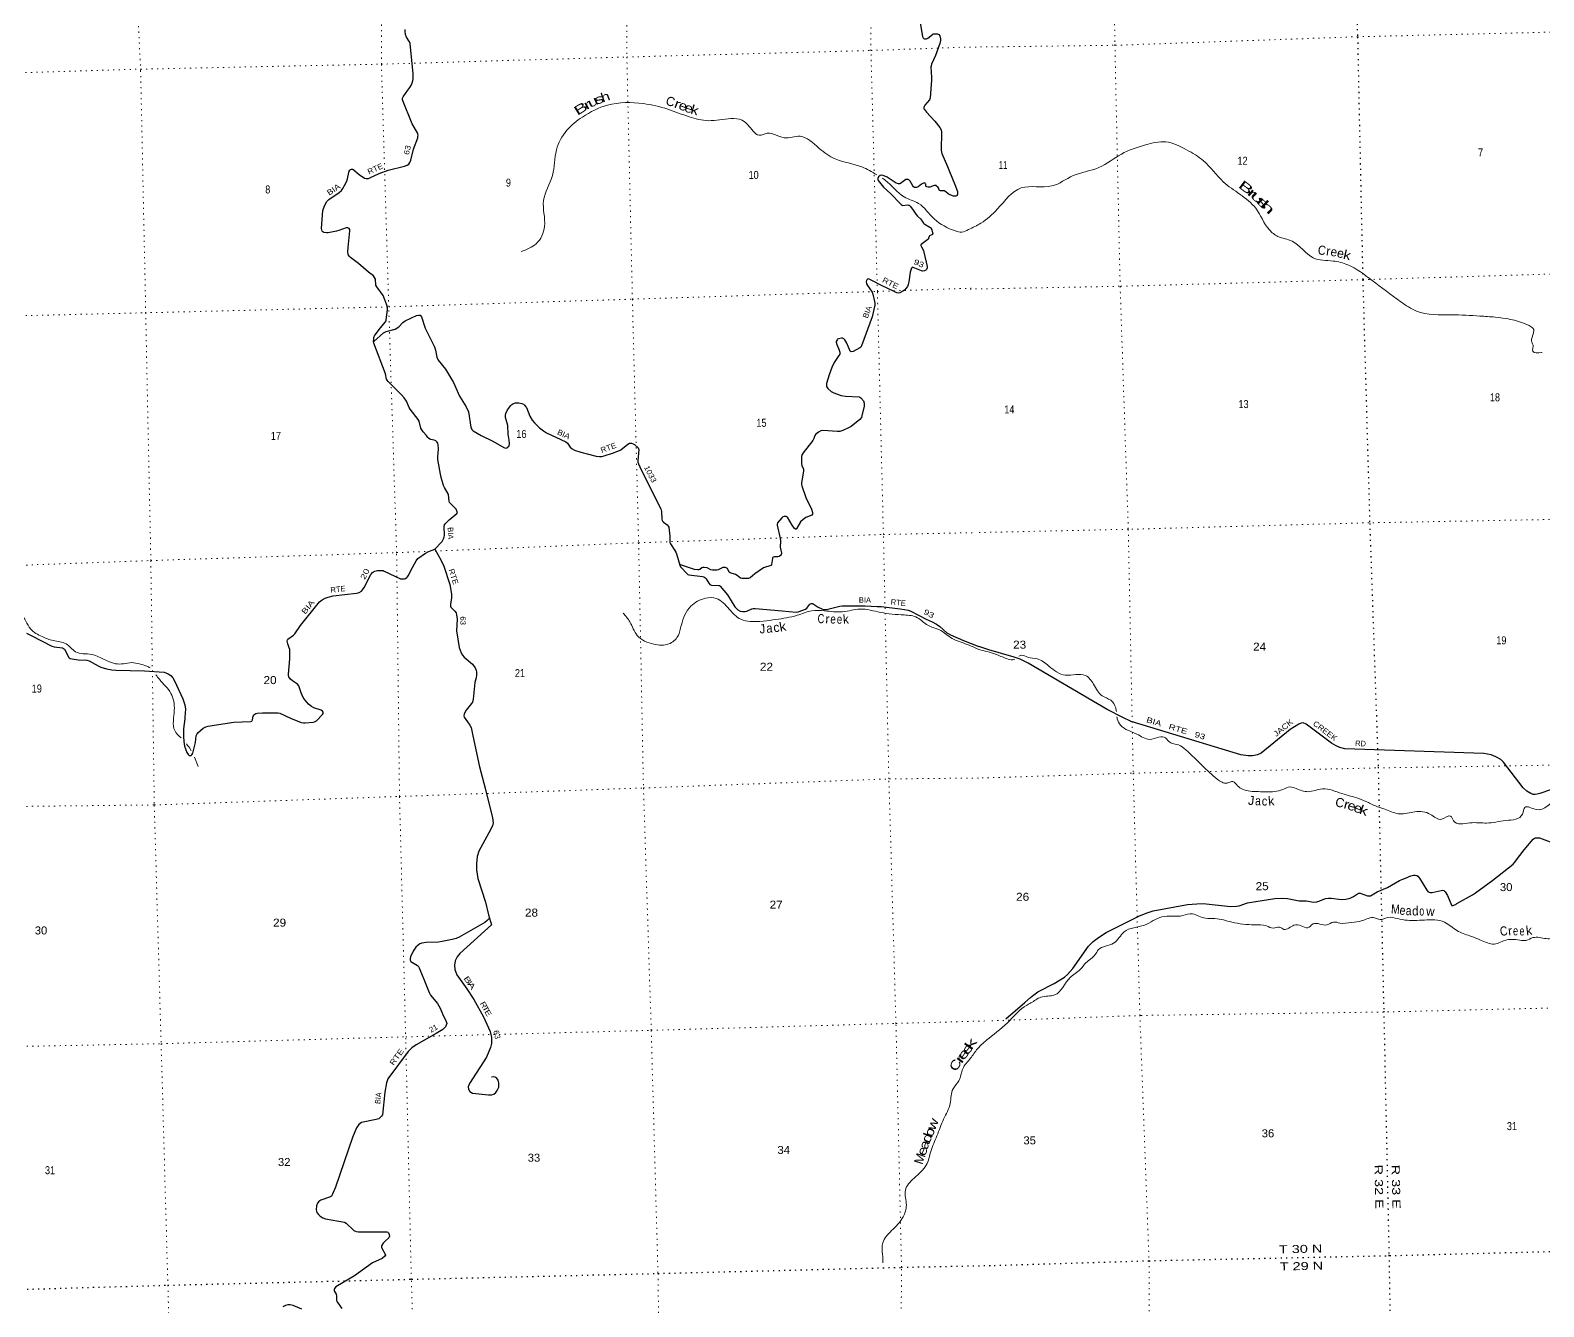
# Model space of a CAD drawing. Header units: feet. Extents: x 489137 to 739700, y 189004 to 379547.
# Drawn here: x 533287 to 566379, y 207930 to 235840 of the extents above; entities that cross this region are included whole.
import ezdxf
from ezdxf.enums import TextEntityAlignment as Align

# ---------------------------------------------------------------- set-up
doc = ezdxf.new("R2010")
doc.units = ezdxf.units.FT
doc.header["$LTSCALE"] = 80
doc.linetypes.add('DOTTED', pattern=[1.5, 0.3, -1.2])
for name, color, linetype, lineweight in [('29', 7, 'Continuous', 25), ('39', 7, 'Continuous', 13), ('6', 7, 'DOTTED', 25), ('7', 7, 'DOTTED', 13)]:
    doc.layers.add(name, color=color, linetype=linetype, lineweight=lineweight)
doc.layers.add('30', color=7, linetype='Continuous')
doc.layers.add('41', color=7, linetype='Continuous')

msp = doc.modelspace()

# ---------------------------------------------------------------- linework, layer by layer
at = {"layer": '29'}
for points in [[(552683.01, 236345.3), (552796.16, 235706.36), (552809.79, 235677.34), (552825.95, 235661.17), (552842.1, 235653.09), (552864.31, 235651.07), (552884.51, 235653.09), (552897.63, 235658.15), (552913.79, 235668.25), (553012.55, 235748.91), (553029.91, 235758.17), (553080.39, 235764.23), (553126.84, 235762.21), (553152.08, 235747.06), (553173.29, 235717.76), (553189.44, 235649.05), (553191.46, 235618.74), (553177.34, 235552.8), (553082.24, 235284.73), (552992.54, 235096.37), (552983.96, 235065.56), (552980.52, 235036.55), (552993.1, 234807.83), (552993.05, 234747.29), (552963.76, 234362.33), (552948.6, 234320.18), (552844.62, 234200.67), (552828.46, 234172.38), (552826.44, 234148.13), (552826.44, 234123.88), (552836.54, 234105.69), (552879.85, 234046.86), (553068.73, 233853.47), (553175.81, 233715.68), (553200.04, 233663.14), (553210.73, 233608.45), (553202.06, 233220.59), (553215.93, 233144.38), (553338.83, 232862.63), (553384.71, 232753.23)], [(540801.63, 228998.49), (540795.18, 229038.13), (540797.7, 229085.11), (540802.25, 229120.98), (540809.31, 229143.21), (540815.28, 229155.64), (540914.05, 229295.21), (541050.38, 229460), (541066.29, 229485.22), (541072.34, 229511.49), (541095.21, 229724.58), (541097.58, 229781.26), (541085.47, 229827.73), (541043.06, 229944.94), (540999.58, 230039.29), (540861.14, 230230.14), (540844.14, 230267.25), (540832.03, 230400.62), (540816.98, 230435.84), (540789.62, 230469.32), (540682.73, 230550.45), (540463.71, 230740.94), (540285.77, 230870.43), (540259.7, 230899.72), (540241.34, 230935.1), (540233.26, 230993.7), (540236.07, 231091.95), (540276.07, 231454.86), (540272.64, 231483.73), (540256.48, 231505.96), (540230.23, 231520.1), (540195.61, 231520.82), (540036.16, 231459.85), (539980.84, 231444.33), (539799.09, 231411.99), (539763.74, 231410.98), (539704.95, 231415.93), (539680.95, 231429.17), (539668.83, 231445.34), (539658.73, 231473.63), (539656.07, 231504.92), (539687.16, 231897.72), (539710.22, 231975.78), (539736.48, 232030.34), (539774.84, 232092.98), (539817.28, 232138.69), (540038.63, 232289.91), (540088.86, 232338.5), (540121.17, 232382.95), (540193.55, 232509.5), (540216.08, 232558.76), (540259.03, 232756.61), (540274.65, 232781.04), (540288.78, 232795.19), (540311, 232803.27), (540336.4, 232799.08), (540478.75, 232682.7), (540597.75, 232605.24), (540632.08, 232597.15), (540650.44, 232597.32), (540682.57, 232601.19), (540714.88, 232611.3), (540913.2, 232709.56), (541114.59, 232783.83), (541470.93, 232864.66), (541528.69, 232890.15), (541562.01, 232915.41), (541588.26, 232947.74), (541610.09, 233001.4), (541667.68, 233242.24), (541757.89, 233491.32), (541763.95, 233517.59), (541765.72, 233548.59), (541761.93, 233572.15), (541753.85, 233596.4), (541637.81, 233794.01), (541429.39, 234318.42), (541425.69, 234353.16), (541437.81, 234385.5), (541544.28, 234528.79), (541587.24, 234589.59), (541623.59, 234648.19), (541653.88, 234737.11), (541657.92, 234781.56), (541656.87, 234889.83), (541593.65, 235551.15), (541580.17, 235584.8), (541515.2, 235687.5), (541491.31, 235750.5), (541483.11, 235823.21), (541485.26, 235855.58)], [(553384.71, 232753.23), (553505.32, 232465.61), (553557.48, 232315.29), (553562.02, 232286.49), (553560.51, 232253.66), (553556.47, 232235.47), (553550.91, 232226.88), (553541.32, 232218.3), (553523.65, 232211.72), (553500.53, 232210.24), (553471.65, 232215.26), (553375.22, 232251.13), (553353.91, 232264.2), (553306.06, 232306.2), (553271.43, 232330.1), (553253.04, 232331.96), (553186.94, 232325.6), (553173.28, 232332.97), (553162.68, 232346.61), (553149.04, 232383.49), (553136.38, 232402.49), (553104.11, 232433.5), (553092.5, 232442.09), (553071.8, 232445.63), (553052.58, 232444.23), (552953.66, 232408.24), (552920.35, 232409.25), (552890.25, 232413.32), (552877.43, 232421.88), (552869.86, 232431.48), (552867.84, 232471.9), (552862.28, 232484.53), (552851.66, 232494.58), (552845.12, 232498.67), (552834.52, 232501.2), (552817.35, 232496.15), (552775.68, 232474.26), (552702.25, 232419.36), (552662.87, 232402.61), (552642.67, 232400.16), (552619.45, 232403.19), (552602.28, 232414.3), (552581.31, 232436.38), (552524.03, 232537.18), (552499.29, 232567.88), (552485.15, 232575.96), (552456.39, 232577.39), (552428.61, 232573.94), (552315.92, 232486.84), (552299.37, 232480.99), (552271.09, 232480.99), (552222.85, 232500.17), (552019.75, 232626.82), (551935.87, 232666.9), (551909.66, 232671.81), (551873.27, 232660.84), (551836.92, 232634.57), (551816.72, 232602.23), (551815.73, 232574.59), (551824.8, 232551.72), (551945.42, 232407.59), (552093.81, 232267.25)], [(552093.81, 232267.25), (552332.18, 232026.83), (552352.38, 232014.7), (552365.81, 232010.01), (552461.43, 232020.76), (552489.7, 232018.74), (552500.7, 232013.99), (552508.37, 232010.16), (552524.53, 231995.01), (552577.71, 231927.83), (552651.44, 231815.45), (552687.09, 231775.76), (552750.89, 231719.91), (552773.93, 231690.88), (552801.19, 231642.39), (552816.34, 231620.16), (552833.5, 231606.01), (552953.66, 231537.31), (552967.79, 231527.2), (552980.49, 231511.65), (552996.07, 231478.7), (553016.26, 231410), (553018.28, 231389.79), (553010.57, 231375.88), (552951.64, 231347.35), (552939.3, 231331.57), (552929.42, 231290.77), (552923.37, 231278.65), (552909.04, 231262.35), (552766.95, 231157.69), (552760.8, 231150.33), (552759.79, 231137.19), (552770.57, 231101.52), (552817.34, 231027.06), (552826.13, 230990.62), (552898.12, 230671.41), (552896.1, 230647.16), (552881.38, 230608.41), (552867.83, 230592.6), (552841.57, 230576.43), (552797.74, 230573.79), (552772.91, 230578.45), (552587.91, 230654.02), (552568.95, 230651.2), (552556.83, 230637.06), (552522.39, 230549.6), (552496.26, 230335.81), (552485.14, 230284.43), (552464.95, 230239.98), (552440.72, 230197.54), (552398.52, 230160.1), (552363.98, 230134.9), (552297.34, 230100.54), (552265.02, 230094.48), (552233.09, 230096.94), (551977.59, 230224.06), (551960.12, 230232.93)], [(551960.12, 230232.93), (551629.91, 230400.63), (551607.7, 230402.65), (551595.78, 230399.71), (551575.39, 230384.46), (551569.33, 230370.32), (551567.36, 230336.57), (551573.37, 230293.53), (551591.8, 230256.91), (551696.56, 230111.66), (551709.94, 230071.48), (551749.06, 229911.6), (551755.12, 229873.21), (551753.23, 229825.57), (551695.92, 229574.69), (551460.29, 228939.62), (551447.16, 228912.34), (551427.2, 228895.55), (551278.54, 228818.37), (551237.14, 228811.3), (551215.69, 228823), (551140.18, 228997.63), (551097.8, 229067.94), (551077.6, 229090.16), (551048.44, 229105.45), (551021.06, 229110.37), (550962.16, 229092.86), (550940.28, 229084.1), (550926.14, 229071.98), (550907.97, 229033.58), (550905.95, 229019.44), (550923.38, 228969.13), (550966.63, 228865.9), (550984.71, 228799.17), (550984.71, 228760.78), (550968.52, 228729.3), (550864.05, 228577.51), (550811.04, 228465.75), (550754.97, 228305.01), (550694.91, 228119.19), (550692.89, 228090.9), (550699.73, 228052.18), (550729.24, 228004.01), (550801.94, 227943.39), (550854.45, 227911.06), (550915.94, 227889.74), (551020.04, 227854.47), (551112.88, 227837.26), (551411.81, 227824.16), (551427.97, 227820.12), (551450.35, 227802.99), (551504.7, 227735.25), (551522.88, 227688.77), (551517.98, 227622.1), (551472.39, 227407.89), (551458.26, 227371.51), (551423.63, 227327.93), (551233.09, 227176.5), (551181.05, 227143.93), (551053.36, 227087.59), (550988.74, 227069.4), (550933.42, 227066.3), (550614.42, 227089.05), (550572.74, 227081.53), (550518.21, 227051.22), (550463.69, 227008.78), (550442.31, 226977.47), (550419.26, 226913.8), (550395.07, 226867.56), (550185.01, 226602.6), (550163.81, 226561.18), (550151.1, 226520.74), (550151.69, 226363.15), (550158.85, 226320.01), (550194.1, 226241.9), (550196.41, 226204.55), (550151.69, 225938.79), (550151.69, 225904.43), (550155.26, 225881.8), (550241.29, 225621.07), (550369.37, 225369.62), (550393.02, 225293.15), (550393.02, 225260.82), (550373.15, 225237.1), (550247.76, 225183.16), (550184.01, 225144.62), (550127.53, 225089.18), (550050.73, 224950.63), (550031.35, 224929.6), (550018.42, 224930.42), (549998.22, 224944.57), (549948.12, 225021.6), (549842.73, 225197.16), (549817.79, 225210.69), (549772.05, 225211.31), (549743.77, 225199.19), (549719.89, 225181.68), (549628.67, 225071.88), (549618.57, 225041.57), (549617.78, 225017.9), (549684.54, 224726.46)], [(540796.27, 229031.45), (541008.75, 229223.52), (541070.44, 229251.59), (541262.45, 229301.46), (541343.97, 229352.85), (541429.56, 229447.05), (541481.3, 229486.22), (541731.71, 229603.42), (541772.09, 229611.5), (541809.84, 229606.97), (541844.79, 229575.13), (541922.73, 229322.92), (542123.48, 228916.36), (542149.96, 228845.29), (542175.98, 228694.08), (542208.67, 228623.95), (542363.33, 228429.55), (542542.83, 228141.43), (542672.28, 227841.79), (542820.04, 227607), (542866.63, 227493.74), (542919.14, 227158.3), (542943.37, 227109.8), (542972.02, 227082.94), (543148.2, 226981.62), (543403.64, 226856.51), (543638.06, 226713.73), (543678.44, 226705.64), (543709.98, 226712.8), (543759.28, 226750.43), (543767.3, 226802.64), (543757.68, 226876.99), (543733.76, 227008.92), (543726.24, 227201.62), (543679.03, 227373.06), (543675.41, 227424.03), (543682.48, 227461.41), (543724.65, 227539.2), (543791.53, 227635.2), (543814.76, 227656.42), (543841.72, 227673.27), (543896.54, 227691.78), (543927.84, 227692.79), (543969.24, 227691.78), (544033.86, 227679.65), (544069.2, 227662.48), (544090.38, 227644.43), (544123.73, 227607.92), (544138.87, 227590.74), (544210.06, 227404.79), (544261.05, 227316.93), (544313.56, 227254.29), (544419.58, 227148.19), (544505.35, 227083.9), (544577.09, 227035.03), (544997.14, 226843.06), (545034.97, 226812.13), (545094.07, 226725.85), (545133.15, 226690.42), (545186.96, 226661.19), (545324.69, 226615.68), (545659.51, 226527.82), (545732.39, 226521.18), (545782.7, 226523.78), (545837.22, 226533.88), (546018.56, 226589.9), (546172.45, 226653.11), (546201.71, 226667.65), (546353.4, 226788.67), (546391.55, 226809.71), (546430.93, 226810.73), (546472.33, 226799.61), (546496.62, 226782.85), (546575.32, 226708.68), (546589.46, 226688.47), (546594.46, 226673.19), (546573.3, 226423.75), (546573.3, 226395.46), (546583.27, 226359.36), (546641.48, 226226.42), (547073.11, 225373.95), (547088.52, 225319.18), (547093.3, 225149.65), (547103.4, 225119.34), (547112.83, 225102.86), (547131.67, 225082.96), (547212.45, 225026.38), (547236.72, 224997.99), (547248.8, 224973.84), (547273.17, 224780.01), (547274.04, 224643.45), (547278.08, 224623.24), (547284.09, 224609.51), (547383.09, 224463.6), (547401.99, 224432.12), (547417.42, 224392.87), (547488.77, 224145.29)], [(542131.29, 224491.86), (542281.47, 224644.99), (542295.64, 224663.5), (542325.89, 224717.74), (542337.12, 224763.2), (542342.05, 224796.55), (542338.69, 224990.33), (542346.09, 225022.87), (542367.29, 225054.2), (542415.76, 225106.74), (542449.31, 225138.29), (542614.75, 225271.78), (542625.78, 225294.67), (542623.76, 225312.86), (542601.55, 225365.4), (542565.2, 225407.83), (542465.21, 225498.48), (542455.14, 225515.94), (542449.08, 225542.21), (542432.92, 225683.67), (542427.15, 225702.34), (542344.5, 225844.6), (542323.87, 225889.78), (542271.37, 226061.55), (542253.53, 226137.34), (542197.66, 226456.6), (542195.64, 226495), (542196.66, 226538.44), (542204.55, 226582.03), (542212.81, 226694.04), (542209.22, 226771.08), (542196.66, 226809.22), (542180.5, 226835.49), (542152.23, 226863.78), (542115.42, 226880.85), (542044.19, 226895.1), (542024, 226901.17), (541997.5, 226917.57), (541977.55, 226937.54), (541947.46, 226976.39), (541876.58, 227062.83), (541849.17, 227102.11), (541830.13, 227141.64), (541791.76, 227291.17), (541768.03, 227332.84), (541592.85, 227554.89), (541573.34, 227588.35), (541510.88, 227729.2), (541465.63, 227801.42), (541404.08, 227870.75), (541109.76, 228157.49), (541091.02, 228186.37), (541078.91, 228214.67), (541050.53, 228326.57), (540801.63, 228998.49)], [(549684.54, 224726.46), (549690.27, 224678.83), (549683.84, 224539.54), (549712.48, 224408.05), (549714.5, 224389.87), (549706.66, 224375.42), (549691.28, 224356.52), (549659.97, 224333.28), (549633.55, 224325.03), (549563.04, 224327.22), (549529.03, 224315.93), (549517.61, 224306), (549512.56, 224288.83), (549496.4, 224161.52), (549492.36, 224147.37), (549479.72, 224137.63), (549318.03, 224084.63), (549126.53, 223952.91)], [(541428.52, 223842.14), (541467.05, 223844.33), (541489.27, 223850.39), (541519.56, 223872.62), (541530.04, 223885.32), (541555.91, 223919.09), (541610.52, 224030.38), (541723.52, 224242.41), (541762.28, 224290.07), (541926.48, 224407.1), (541981, 224437.41), (542131.29, 224491.86)], [(542131.29, 224491.86), (542261.46, 224258.66), (542331.15, 224125.96), (542457.55, 223721.73), (542500.47, 223511.55), (542500.2, 223427.57), (542475.83, 223289.63), (542473.37, 223247.72), (542483.85, 223224.12), (542570.99, 223136.25), (542596.57, 223099.77), (542608.89, 223060.32), (542620.16, 222966.88), (542609.5, 222705.31), (542666.19, 222343.24), (542706.23, 222225.67), (542735.8, 222178.82), (542776.96, 222133.48), (542956.7, 221978), (543016.7, 221897.73), (543038.88, 221845.95), (543046.3, 221803.79), (543045.05, 221738.69), (543038.88, 221683.21), (543010.33, 221581.67), (542969.89, 221217.18), (542953.88, 221149.38), (542936.96, 221117.3), (542816.1, 220975.07), (542772.76, 220891.71), (542764.14, 220851.03), (542772.14, 220821.04), (542843.63, 220716.64), (542899.66, 220648.84), (542925.76, 220592.45), (542961.07, 220414.63), (543109.36, 219737.73), (543235.59, 219269.19), (543391.25, 218616.62), (543406.03, 218507.36), (543391.24, 218443.25), (543315.99, 218288.84), (543095.54, 217894.49), (543061.05, 217777.5), (543041.16, 217611.53), (543041.34, 217481.62), (543076.4, 217295.05), (543240.24, 216779.38), (543306.6, 216501.99), (543373.57, 216282.66)], [(536664.48, 220780.92), (536639.93, 220568.02), (536640.64, 220394.92), (536644.68, 220289.84), (536662.86, 220188.88), (536681.03, 220128.18), (536711.32, 220047.35), (536743.63, 219996.83), (536761.81, 219984.71), (536787.66, 219981.54), (536804.21, 219984.71), (536816.33, 219996.83), (536838.54, 220031.19), (536860.2, 220122.35), (536896.34, 220268.1), (536917.3, 220413.11), (536935.48, 220457.56), (536949.61, 220475.75), (537005.64, 220532.58), (537068.76, 220582.85), (537126.33, 220610.49), (537173.77, 220625.28), (537308.67, 220646.01), (537735.99, 220710.85), (538103.71, 220725.31), (538130.18, 220736.53), (538144.1, 220761.68), (538163.44, 220842.01), (538184.49, 220874.84), (538196.6, 220886.97), (538220.83, 220901.11), (538248.17, 220908.81), (538362.87, 220914.2), (538699.43, 220913.24), (538741.87, 220907.28), (538974.65, 220799.59), (539209.34, 220702.07), (539257.7, 220695.39), (539300.21, 220693.99), (539479.94, 220714.2), (539518.3, 220726.32), (539544.5, 220742.02), (539673.64, 220876.46), (539689.95, 220904.15), (539687.93, 220930.42), (539674.81, 220955.68), (539648.62, 220976.2), (539486.08, 221023.66), (539433.49, 221053.68), (539372.82, 221108.75), (539294.15, 221191.09), (539251.93, 221249.88), (539208.62, 221355.12), (539160.03, 221504.41), (539133.61, 221539.67), (539019.86, 221614.83), (538976.09, 221654.86), (538939.74, 221701.33), (538931.67, 221729.62), (538929.65, 221763.98), (538965.77, 222097.56), (538966.01, 222200.45), (538961.97, 222301.49), (538948.87, 222336.21), (538916.09, 222425.68), (538905.43, 222483.35), (538909.47, 222511.64), (538921.28, 222526.31), (539041.79, 222610.25), (539071.02, 222640.97), (539194.81, 222825.77), (539613.25, 223342.51), (539666.75, 223388.65), (539733.39, 223423), (539804.07, 223447.25), (539911.79, 223471.89), (540417.86, 223531.01), (540456.34, 223538.19), (540480.57, 223546.27), (540527.02, 223576.58), (540553.27, 223602.85), (540587.5, 223658.6), (540730.57, 223940.14), (540766.32, 223981.74), (540790.55, 223997.9), (540820.84, 224014.07), (540877.2, 224026.86), (540956.14, 224030.24), (541000.57, 224024.17), (541022.66, 224013.06), (541380.22, 223848.37), (541428.52, 223842.14)], [(549126.53, 223952.91), (549023.85, 223868.51), (548993.56, 223852.34), (548976.17, 223849.48), (548842.1, 223852.34), (548812.58, 223862.75), (548740.4, 223920.91), (548703.78, 223940.25), (548591.77, 223974.81), (548568.47, 223990.77), (548528.56, 224071.42), (548517.99, 224081.7), (548485.68, 224093.82), (548449.33, 224095.84), (548429.23, 224092.61), (548326.14, 224039.26), (548297.96, 224032.47), (548204.98, 224035.22), (548166.64, 224044.68), (548084.82, 224082.7), (548024.23, 224092.73), (547995.97, 224092.81), (547969.72, 224082.7), (547925.29, 224052.39), (547905.09, 224042.29), (547882.66, 224040.33), (547808.16, 224048.35), (547765.15, 224062.99), (547485.28, 224157.42)], [(547488.77, 224145.29), (547505.27, 224108.96), (547525.46, 224084.71), (547642.59, 223959.42), (547666.82, 223941.23), (547688.24, 223934.12), (547987.91, 223896.78), (548014.17, 223888.69), (548036.52, 223874.04), (548066.67, 223846.26), (548122.21, 223748.25), (548145.57, 223724.52), (548180.77, 223709.86), (548340.31, 223701.77), (548360.5, 223697.73), (548370.3, 223686.93), (548532.89, 223496.79), (548691.46, 223236.19), (548733.08, 223187.49), (548759.34, 223165.27), (548805.78, 223141.02), (548867.69, 223132.86), (548916.85, 223132.93), (548953.2, 223141.02), (549064.27, 223191.54), (549094.56, 223197.6), (549135.8, 223199.04), (549727.68, 223146.14), (550036.63, 223119.79), (550077.02, 223121.81), (550098.92, 223128.94), (550234.54, 223182.44), (550269.99, 223206.33), (550333.49, 223293.58), (550345.61, 223301.66), (550367.84, 223307.68), (550390.03, 223309.75), (550408.21, 223301.66), (550470.16, 223252.42), (550517.26, 223224.87), (550598.04, 223186.48), (550632.37, 223178.4), (550663.77, 223175.73), (550695.98, 223175.36), (550986.78, 223246.09), (551040.36, 223253.14), (551542.11, 223251.85), (551806.3, 223243.55), (551894.52, 223237), (552310.52, 223192.54), (552402.4, 223177.39), (552480.15, 223160.21), (552538.64, 223140.53), (552878.12, 222965.65), (553006.21, 222908.63), (553098.82, 222857.6), (553176.86, 222804.55), (553326.3, 222667.14), (553356.59, 222646.93), (553405.84, 222619.46), (553695.45, 222497.37), (554028.59, 222364.2)], [(533207.64, 222656.12), (533317.82, 222596.35), (533758.94, 222371.19), (533806.21, 222357.52), (533990.15, 222336.81), (534014.4, 222323.71), (534033.58, 222306.53), (534075.39, 222244.87), (534126.47, 222132.75), (534137.58, 222119.62), (534161.95, 222106.75), (534332.04, 222077.6), (534523.29, 222065.06), (534576.61, 222050.64), (534769.66, 221939.77), (534828.31, 221915.37), (534951.4, 221877.13), (535068.53, 221854.9), (535156.69, 221846.67), (535781.71, 221832.93), (536217.82, 221801.56), (536304.4, 221770.03), (536356.91, 221729.61), (536405.37, 221681.12), (536442.77, 221615.27), (536619.43, 221220.39), (536667.89, 221087.02), (536680.06, 220997.26), (536669, 220820.09), (536664.48, 220780.92)], [(566527.13, 219232.98), (566295.4, 219148.59), (566237.18, 219135.67), (566193.59, 219130.54), (566147.43, 219133.1), (566097.62, 219152.09), (566011.53, 219202.38), (565930.87, 219277.67), (565497.42, 219834.87), (565441, 219893.88), (565330.75, 219955.46), (565228.18, 219999.08), (565067.63, 220027.66), (562028.12, 220129.94), (561917.43, 220156.73), (561838.38, 220191.52), (561737.39, 220251.61), (561187.69, 220667.05), (561115.29, 220694.43), (561071.69, 220691.86), (561026.3, 220667.72), (560835.85, 220548.4), (560198.16, 220030.85), (560122.95, 219999.08), (560010.13, 219978.56), (559912.69, 219978.56), (559753.21, 219999.89), (557358.8, 220727.79), (557175.75, 220811.79), (556834.06, 220992.07), (555108.54, 222003.85), (554930.55, 222090.25), (554802.47, 222134.87), (554247.53, 222293.92), (554028.59, 222364.2)], [(563355.18, 217303.39), (563475.59, 217349.87), (563528.16, 217366.55), (563569.52, 217367.12), (563602.52, 217358.85), (563623.03, 217346.02), (563664.17, 217297.65), (563820.37, 217038.56), (563843.55, 217012.46), (563871.76, 216997.07), (563899.96, 216989.37), (563940.68, 216990.12), (564138.43, 217032.99), (564164.07, 217035.55), (564197.4, 217030.42), (564210.22, 217017.59), (564225.61, 216999.63), (564275.37, 216920.57), (564358.94, 216712.26), (564364.72, 216706.48), (564377.54, 216701.35), (564396.77, 216703.92), (564425.61, 216714.82), (564454.46, 216728.29), (564479.74, 216745.8), (564822.42, 216933.56), (564889.08, 216977.33), (565264.92, 217254.14), (565707.24, 217609.83), (565744.24, 217648.15), (565764.75, 217669.96), (565951.01, 217922.6), (566144.59, 218150.97), (566189.13, 218180.56), (566235.28, 218185.69), (566284, 218180.56), (566344.06, 218159.63), (566714.78, 218018.91)], [(554618.88, 214224.26), (555032.82, 214585.06), (555158.76, 214692.93), (555230.55, 214749.37), (555319.11, 214816.52), (555677.39, 214995.91), (555902.36, 215139.38), (555969.03, 215195.83), (556082.01, 215328.15), (556425.45, 215811.63), (556524.22, 215913.84), (556645.97, 216006.64), (556811.43, 216111.03), (557527.99, 216469.81), (557684.45, 216537.77), (557841.6, 216585.16), (558588.28, 216723.02), (558792.16, 216743.04), (558930.62, 216744.51), (559530.64, 216681.46), (559658.85, 216686.59), (559720.39, 216696.85), (559899.88, 216758.43), (560083.24, 216788.97), (560499.01, 216855.27), (560648.61, 216866.2), (560773.26, 216858.36), (561032.95, 216802.45), (561184.15, 216805.47), (561352.29, 216778.79), (561420.42, 216781.53), (561481.96, 216807.19), (561610.17, 216858.5), (561669.14, 216866.2), (561729.23, 216863.98), (561957.61, 216836.7), (562051.2, 216837.98), (562147.36, 216862.36), (562222.51, 216898.57), (562310.18, 216958.57), (562334.54, 216970.12), (562363.82, 216969.86), (562522.58, 216916.64), (562562.75, 216911.11), (562592.24, 216917.52), (562738.24, 216998.47), (562965.56, 217096.83), (563221.71, 217248.61), (563296.1, 217280.59), (563355.18, 217303.39)], [(543329.95, 216425.53), (543279.11, 216378.17), (543222.72, 216334.73), (542667.8, 216010.91), (542601.49, 215983.65), (542514.01, 215957.77), (542294.71, 215913.38), (542209.41, 215904.96), (541946.03, 215897.36), (541847.49, 215878.22), (541806.82, 215861.6), (541768.62, 215833.25), (541720.57, 215790.1), (541661.05, 215703.92), (541602.3, 215580.51), (541591.21, 215547.23), (541592.44, 215509.01), (541606.97, 215481.26), (541750.53, 215393.05), (541774.78, 215368.46), (541793.26, 215340.11), (541872.51, 215143.43), (541877.13, 215132.31)], [(543373.57, 216282.66), (542679.12, 215654.52), (542621.69, 215579.49), (542580.55, 215496.71), (542560.42, 215396.81), (542570.7, 215304.39), (542616.83, 215185.45), (542829.06, 214880.21), (542986.88, 214645.72), (543195.13, 214268.01), (543343.39, 213944.81), (543371.52, 213817.56), (543372.94, 213686.43), (543351.81, 213595.65), (543260.58, 213387.71), (542892.18, 212812.14), (542861.45, 212735.11), (542867.49, 212688.83), (542898.41, 212636.48), (542954.63, 212600.96), (543306.37, 212561.08), (543371.52, 212562.51), (543425.73, 212579.77), (543470.08, 212614.29), (543499.07, 212657.19), (543529.22, 212730.18), (543534.68, 212821.02), (543516.9, 212883.05), (543481.03, 212936), (543452.83, 212952.09), (543420.05, 212954.3), (543373.92, 212946.91)], [(541877.13, 215132.31), (542007.64, 214800.12), (542039.12, 214742.39), (542191.36, 214561.99), (542222.01, 214509.16), (542246.69, 214459.12), (542300.58, 214336.11), (542384.03, 214165.74), (542392.03, 214124.51), (542380.94, 214083.83), (542362.46, 214050.54), (542307.02, 213995.06), (542163.88, 213902.02), (541721.64, 213653.86), (541631.86, 213590.69), (541546.31, 213514.05), (541108.02, 212916.33), (541077.43, 212828.79), (541041.85, 212622.98), (540987.46, 212129.02), (540969.02, 212094.01), (540939.45, 212064.42), (540904.95, 212039.76), (540847.5, 212020.39), (540531.02, 211954.8), (540471.27, 211911.54), (540421.99, 211842.5), (540334.68, 211633.5), (539962.85, 210543.37), (539887.28, 210380.34), (539870.04, 210350.75), (539832.14, 210322.48), (539640.88, 210259.52), (539596.99, 210231.14), (539569.42, 210195.41), (539547.24, 210136.24), (539537.79, 210046.52), (539554.63, 209990.76), (539589.13, 209946.38), (539628.55, 209906.93), (539685.23, 209872.41), (539741.9, 209852.68), (540155.87, 209776.24), (540194.88, 209756.4), (540364.08, 209599.94), (540412.13, 209576.52), (540460.18, 209567.89), (540579.16, 209564.75), (541086.78, 209569.65), (541108.24, 209558.02), (541120.56, 209545.69), (541137.81, 209511.17), (541142.73, 209474.19), (541124.79, 209438.14), (541049.1, 209365.7), (541003.24, 209320.01), (540970.25, 209264.6), (540965.32, 209235.02), (540972.17, 209208.56), (541048.38, 209080.18), (541054.03, 209059.95), (541039.24, 209032.83), (540984.52, 208987.86), (540771.75, 208889.15), (540374.84, 208606.16), (539970.68, 208365.15), (539939.03, 208331.33), (539934.1, 208309.14), (539932.88, 208277.62), (539973.53, 208208.05), (539980.5, 208162.46), (539981.01, 208074.06), (539990.78, 208047.78), (540015.42, 208013.26), (540103, 207894.77)], [(539228.14, 207873.94), (539035.94, 207960.24), (538969.41, 207972.57), (538917.67, 207970.11), (538868.39, 207960.24), (538821.57, 207935.59), (538811.71, 207928.19)]]:
    msp.add_lwpolyline(points, dxfattribs=at)
at = {"layer": '39'}
msp.add_line((536874.63, 219945.86), (536961.21, 219744.26), dxfattribs=at)
for points in [[(544018.09, 231000.52), (544349.95, 231173.75), (544531.03, 231552.5), (544509.25, 232115.7), (544705.53, 232666.4), (544792.78, 233223.34), (545021.39, 233653.39), (545359.33, 233941.86), (545909.53, 234203.59), (546691.61, 234234.9), (547230.25, 234112.65), (547693, 233946.71), (548116, 233862.92), (548607.4, 233907.53), (548850.04, 233873.23), (549092.15, 233634.9), (549224.78, 233546.23), (549401.57, 233587.58), (549768.36, 233488.7), (550122.81, 233520.91), (550530.65, 233263.15), (550885.65, 233028.74), (551469.62, 232850.69), (551796.78, 232679.2)], [(566343.67, 228789.83), (566321.23, 228791.42), (566138.89, 228819.73), (566140.41, 228896.48), (566144.53, 228955.16), (566116.24, 229018.82), (566159.61, 229294.77), (566010.87, 229404.92), (565314.17, 229567.66), (564982.84, 229591.05), (564361.17, 229616.98), (563598.65, 229696.8), (563253.18, 229905.43), (562627.31, 230367.23), (562091.91, 230712.92), (561774.84, 230793.3), (561339.16, 230863.71), (560875.66, 231229.94), (560565.91, 231332.76), (560381.89, 231474.05), (560080.18, 231946.54), (559737.59, 232252.15), (559371.75, 232528.75), (558937.56, 232984.75), (558568.82, 233226.93), (558113.67, 233399.65), (557672.35, 233334.64), (557144.86, 233131.54), (556652.56, 232838.76), (556089.97, 232660.75), (555623.68, 232435.44), (554951.9, 232391.09), (554436.83, 231932.04), (554070.08, 231621.2), (553803.94, 231482.08)], [(551913.56, 232606.09), (551978.85, 232562.31), (552392.56, 232197.59), (552707.68, 232053.41), (553050.33, 231715.78), (553514.78, 231450.89), (553654.43, 231422.93), (553803.94, 231482.08)], [(528472.13, 225840.74), (528511.79, 225781.16), (528656, 225488.67), (528934.57, 225240.86), (529133.54, 225165.42), (529241.98, 225076.35), (529571.67, 225023.31), (530003.3, 224907.34), (530420.08, 224716.39), (530573.64, 224466.47), (530683.28, 224189.56), (530882.49, 223982.84), (531061.91, 223753.56), (531335.63, 223671.3), (531654.85, 223523.14), (532069.45, 223459.41), (532344.48, 223300.41), (532558.09, 223194.92), (532885.52, 223155.98), (533080.64, 223072.9), (533291.86, 222750.74), (533546.91, 222581.31), (533786.42, 222494.43), (534070.01, 222424.46), (534276.69, 222252.2), (534626.69, 222191.42), (535148.53, 221990.11), (535507.09, 222018.35)], [(554031.22, 222298.7), (553684.93, 222443.08), (553441.93, 222541.74), (553156.22, 222734.9), (552910.53, 222829.75), (552685.8, 222995.65), (552394.31, 223055.39), (551876.98, 223111.34), (551431.97, 223184.67), (551049.74, 223125.73), (550654.06, 223145.34), (550375.68, 223146.73), (550052.62, 223048.38), (549590.28, 222955.78), (549030.22, 222916.08), (548823.71, 222961.09), (548567.73, 223185.04), (548287.44, 223414.65), (548051.31, 223422.8), (547733.6, 223247.79), (547522.83, 222836.22), (547444.38, 222588.47), (547247.56, 222421.55), (546920.89, 222416.07), (546556.54, 222607.9), (546398.19, 222902.17), (546250.15, 223095.44)], [(554029.68, 222299.13), (554390.9, 222199.07), (554634, 222100.1), (554769.9, 222074.3), (554812.7, 222085.88)], [(554905.19, 222158.24), (554964.11, 222175.58), (555094.63, 222129.42), (555307.43, 222094.05), (555558.49, 221936.8), (555917.72, 221738.72), (556359.33, 221733.09), (556536.95, 221541.13), (556722.66, 221286.86), (556911.27, 221190.13), (557019.51, 221024.14), (557035.25, 220942.56)], [(535506.62, 222018.31), (535833.27, 221934.95), (535905.58, 221900.34)], [(536034.76, 221749.88), (536110.49, 221648.73), (536361.84, 221341.88), (536436.75, 220973.49), (536446.44, 220527.25), (536585.8, 220366.25)], [(557044.67, 220825.8), (557053.48, 220787.07), (557128.84, 220640.19), (557479.69, 220451.92), (557759.63, 220336), (557963.62, 220385.11), (558111.39, 220365.76), (558155.26, 220318.76), (558256.37, 220247.41), (558390.45, 220215.5), (558553.34, 220103.79), (558917.46, 219756.5), (559241.48, 219464.4), (559455.86, 219380.63), (559579.77, 219412.98), (559685.63, 219319.58), (559790.9, 219244.32), (560141.28, 219193.3), (560491.95, 219194.77), (560673.92, 219239.12), (560833.35, 219294.84), (560963.47, 219260.78), (561225.78, 219190.71), (561540.25, 219251.54), (561966.91, 219148.53), (562335.18, 219043.6), (562543.73, 218953.58), (562774.89, 218850.18), (562944.12, 218791.17), (563231.12, 218705.76), (563562.16, 218753.01), (563902.67, 218695.61), (564145.97, 218590.59), (564343.33, 218657.65), (564403.07, 218556.68), (564765.4, 218510.09), (565130.37, 218505.97), (565551.88, 218560.24), (565912.09, 218701.31), (565965.73, 218848.41), (566223.29, 218800.38), (566653.21, 219028.52), (567120.1, 219112.55), (567663.08, 219273.77), (567935.26, 219456.34), (568106.26, 219712.28), (568213.37, 219949.96), (568354.9, 220059.6), (568482.31, 220108.2), (568765.91, 220311.34), (569113.57, 220712.38), (569184.66, 220844.05)], [(536703.09, 220234.3), (536793.39, 220110.61), (536804.37, 220090.08)], [(554244.16, 213797.96), (554705.67, 214191.75), (555065.84, 214518.52), (555166.88, 214572.31), (555380.43, 214698.45), (555685.23, 214746.85), (556021.47, 215127.33), (556247.34, 215308.38), (556367.61, 215451.62), (556573.35, 215632), (556638.57, 215733.06), (556974.42, 215879.38), (557206.16, 216127.23), (557648.79, 216275.05), (558031.91, 216455.22), (558484.55, 216482.26), (558696.92, 216521.55), (558839.78, 216467.73), (558980.23, 216425.93), (559190.09, 216418.72), (559557.51, 216340), (560053.25, 216281.66), (560316.13, 216256.01), (560464.83, 216208.43), (560601.15, 216231.09), (560697.5, 216181.79), (560918.23, 216273.85), (561075.94, 216258.86), (561216.39, 216217.06), (561334.62, 216299.69), (561639.65, 216279.47), (561784.78, 216340.77), (561920.54, 216319.01), (562174.17, 216329.39), (562410.64, 216371.5), (562680.68, 216434.9), (562845.22, 216395.92), (562916.72, 216428.56), (563130.41, 216427.53), (563339.38, 216385.97), (563768.72, 216386), (564209.7, 216337.96), (564481.76, 216155.17), (564759.69, 216039.19), (564994.48, 215948.02), (565297.72, 215859.11), (565570.86, 215950.87), (565893.68, 215941.33), (565990.46, 215940.49), (566143.71, 216000.04), (566430.62, 215979.22), (566704.48, 216048.81), (566811.56, 216102.8), (566897.68, 215996.64), (566996.11, 215822.25), (567056.42, 215642.57), (567184.46, 215487.33), (567448.63, 215237.66), (567538.58, 215014.55), (567549.19, 214752.49), (567653.13, 214594.43), (567963.77, 214525.95), (568245.42, 214603.87), (568551.67, 214731.04), (568844.75, 214706.39), (569411.19, 214704.88), (569828.55, 214516.79), (570054.03, 214463.66), (570200.42, 214609.79), (570316.96, 214805.4), (570424.5, 214968.41), (570581.88, 214963.5), (571041.29, 214845.43), (571553.07, 214789.63), (571858.96, 214743.2), (572053.08, 214785.93), (572179.5, 214864.79), (572485.05, 214828.44), (572687.82, 214853.29), (572801.99, 214875.22), (572988.82, 214832.94), (573227.64, 214845.39)], [(554244.16, 213797.96), (553999.47, 213570.47), (553843.71, 213361.82), (553676.2, 213132.78), (553589.93, 212870.76), (553463.82, 212696.94), (553400.71, 212378.75), (553257.42, 212030.94), (553110.38, 211666.9), (552977.04, 211327.33), (552879.29, 211028.76), (552609.94, 210739.42), (552422.82, 210477.73), (552442.59, 210148.81), (552370.3, 209895.11), (552121.32, 209593.99), (551926.2, 209328.13), (551922.51, 209073.55), (551931.71, 208889.89)]]:
    msp.add_spline(points, degree=3, dxfattribs=at)
at = {"layer": '6'}
for points in [[(562279.65, 236584.67), (562307.79, 235689.72), (562421.01, 230388.69), (562573.48, 225058.67), (562757.9, 219737.79), (562880.56, 214394.68), (562994.84, 209061.39), (563081.29, 203777.64), (563104.96, 198441.36), (563371.17, 193207.95), (563390.73, 190659.89)], [(554363.68, 208833.26), (557748.14, 208936.84), (563011.41, 209047.8), (568304.09, 209183.96), (573598.09, 209279.79), (575486.44, 209329.12)], [(523571.8, 208077.88), (525690.89, 208113.89), (531060.09, 208253.33), (536295.73, 208401.06), (541624.61, 208530.96), (547012.04, 208657.79), (552336.81, 208791.66), (554363.68, 208833.26)]]:
    msp.add_lwpolyline(points, dxfattribs=at)
at = {"layer": '7'}
for points in [[(552709.82, 190368.03), (552651.75, 192809.15), (552552.23, 198132.03), (552303.56, 203448.37), (552336.81, 208791.66), (552214.94, 214124.26), (552060.56, 219470.46), (551940.49, 224815.22), (551808.85, 230129.48), (551667.92, 235397.12), (551670.8, 236320.31)], [(556988.67, 236452.23), (557001.94, 235524.87), (557116.71, 230238.02), (557294.7, 224929.03), (557402.93, 219595.54), (557547.97, 214307.67), (557748.14, 208936.84), (557771.28, 203616.69), (557823.83, 198321.73), (558022.51, 193057.83), (558039.83, 190525.97)], [(542090.36, 190134.37), (542009.81, 192567.81), (541941.2, 197852.83), (541776.77, 203196.84), (541618.63, 208526.82), (541496.09, 213780.63), (541360.56, 219086.75), (541297.26, 224414.28), (541124.18, 229792.48), (540964.45, 235098.19), (540969.66, 236058.81)], [(546330.26, 236189.17), (546331.19, 235254.98), (546452.4, 229960.74), (546588.29, 224634.43), (546694.51, 219273.29), (546864.23, 213973.8), (547012.04, 208657.79), (547079.26, 203336.39), (547227.83, 197975.96), (547326.48, 192703.56), (547372.85, 190262.82)], [(535653.93, 235930.83), (535700.3, 234957.26), (535811.4, 229664.88), (535922.77, 224239.18), (535998.47, 218893.68), (536148.55, 213680.72), (536295.73, 208401.06), (536441.84, 203066.85), (536571.78, 197734.38), (536678.08, 192369.19), (536771.55, 190006.31)], [(553704.03, 235470.13), (557014.48, 235511.15), (562303.5, 235697.65), (567578.39, 235823.13), (568807.55, 235839.18)], [(522948.97, 234707.57), (525114.03, 234763.31), (530422.72, 234833.81), (535699.75, 234989.57), (540964.45, 235098.19), (546331.19, 235254.98), (551667.92, 235397.12), (553704.03, 235470.13)], [(553835.02, 230180.57), (557132.69, 230242.58), (562423.09, 230386.74), (566837.62, 230518.68)], [(523074.17, 229354.66), (525199.85, 229415.96), (530548.28, 229538.44), (535799.34, 229662.65), (541124.18, 229792.48), (546452.4, 229960.74), (551808.85, 230129.48), (553856.98, 230200.23)], [(569432.25, 225200.84), (567824.73, 225167.23), (562554.96, 225070.18), (557294.7, 224929.03), (553966.87, 224856.12)], [(523197.57, 224078.59), (525350.23, 224067.68), (530681.05, 224055.56), (535922.67, 224245.24), (541297.2, 224418.32), (546588.29, 224634.43), (551940.49, 224815.22), (553966.87, 224856.12)], [(554099.74, 219490.78), (557402.93, 219595.54), (562752.72, 219711.38), (568002.82, 219793.65), (571667.88, 219885.25)], [(523322.98, 218716.78), (525457.29, 218775.23), (530804.19, 218844.26), (535998.33, 218901.76), (541360.56, 219086.75), (546694.51, 219273.29), (552074.68, 219470.7), (554099.74, 219490.78)], [(574090.01, 214648.63), (573479.12, 214633.12), (568148.05, 214499.73), (562875.18, 214374.32), (557572.47, 214298.38), (554231.26, 214180.1)], [(524081.33, 213393.22), (525543.25, 213419.8), (530932.14, 213580.08), (536148.55, 213680.72), (541499.26, 213831.18), (546864.23, 213973.8), (552214.94, 214124.26), (554231.26, 214180.1)]]:
    msp.add_lwpolyline(points, dxfattribs=at)

# ---------------------------------------------------------------- texts
at = {"layer": '30'}
for s, rotation, width, p in [('63', 76.552, 1.15, (541564.22, 233108.26)), ('RTE', 24.357, 1.1, (540693.01, 232684.18)), ('BIA', 34.34, 1.2, (539823.53, 232221.58)), ('93', 337.781, 1.25, (552591.49, 230728.97)), ('RTE', 333.076, 1.15, (551904.12, 230339.88)), ('BIA', 69.644, 1.05, (551595.42, 229531.95)), ('BIA', 335.439, 1.1, (544795.94, 227010.27)), ('RTE', 20.167, 1.1, (545782.49, 226595.38)), ('1033', 296.854, 1.1, (546704.12, 226283.36)), ('BIA', 270.993, 0.9, (542415.54, 224973.69)), ('20', 63.062, 1.35, (540602.33, 223816.8)), ('RTE', 287.364, 1.1, (542433.58, 224043.72)), ('BIA', 359.853, 0.9, (551404.09, 223322.64)), ('BIA', 51.001, 1.3, (539297.88, 223060.3)), ('93', 332.745, 1.3, (552805.66, 223083.38)), ('63', 267.666, 1.05, (542693.48, 223026.89)), ('BIA   RTE   93', 343.091, 1.3, (557679.2, 220713.82)), ('JACK', 39.063, 1.2, (560529.27, 220385.62)), ('CREEK', 322.92, 1.1, (561319.87, 220656.56)), ('RD', 358.073, 0.85, (562253.69, 220190.87)), ('RTE', 53.749, 1.25, (541229.02, 213194.27)), ('BIA', 83.716, 0.95, (540938.28, 212358.27))]:
    msp.add_text(s, height=120, rotation=rotation, dxfattribs=dict(at, width=width)).set_placement(p)
for s, rotation, p in [('RTE', 6.663, (539857.56, 223539.91)), ('RTE', 353.9, (552094.67, 223285.47)), ('21', 29.299, (542050.06, 213918.2))]:
    msp.add_text(s, height=120, rotation=rotation, dxfattribs=at).set_placement(p)
for s, rotation, width, p in [('B', 304.81, 1.5, (542800.46, 215043.97)), ('A', 304.81, 1.5, (542890.07, 214915.1)), ('R', 298.87, 1.2, (543147.68, 214502.14)), ('T', 298.87, 1.5, (543193.96, 214415.1)), ('E', 298.87, 1.3, (543244.94, 214323.55)), ('6', 282.465, 1.1, (543421.75, 213914.65)), ('3', 278.62, 0.95, (543443.54, 213822.58))]:
    msp.add_text(s, height=120, rotation=rotation, dxfattribs=dict(at, width=width)).set_placement(p, align=Align.CENTER)
msp.add_text('I', height=120, rotation=304.81, dxfattribs=at).set_placement((542849.39, 214975.76), align=Align.CENTER)
at = {"layer": '41'}
for s, rotation, width, p in [('r', 28.982, 1.6, (545513.78, 234127.92)), ('u', 26.092, 1.5, (545628.66, 234187.9)), ('s', 22.339, 1.5, (545758.27, 234241.29)), ('h', 19.746, 1.3, (545894.46, 234291.04)), ('r', 339.163, 1.35, (547404.74, 234139.23)), ('B', 31.903, 1.65, (545374.58, 234045.59)), ('e', 339.163, 1.2, (547527.44, 234094.02)), ('e', 340.738, 1.2, (547656.87, 234044.8)), ('k', 344.362, 1.25, (547789.03, 234000.78)), ('B', 323.073, 1.8, (559810.37, 232322.55)), ('r', 319.717, 2.05, (559947.23, 232205.56)), ('u', 316.812, 2.1, (560055.31, 232107.61)), ('s', 316.812, 2.25, (560164.96, 232004.69)), ('h', 316.167, 2.1, (560274.89, 231898.35)), ('C', 351.072, 0.9, (561513.41, 230932.17)), ('e', 350.206, 0.95, (561775.11, 230897.71)), ('k', 346.294, 1.2, (562056.71, 230829.58)), ('C', 357.981, 0.75, (550571.39, 222875.72)), ('k', 3.949, 0.95, (551125.54, 222864.84)), ('J', 4.239, 0.95, (549301, 222653.01)), ('a', 4.239, 0.9, (549455.14, 222668.35)), ('k', 10.443, 1.1, (549756.07, 222702.76)), ('e', 357.067, 0.8, (550836.42, 222867.41)), ('e', 357.259, 0.8, (550976.36, 222863.47)), ('a', 357.836, 0.85, (560128.67, 218893.56)), ('c', 357.462, 0.9, (560270.53, 218887.28)), ('r', 345.651, 1.2, (562043.56, 218819.26)), ('e', 342.255, 1.15, (562151.66, 218787.5)), ('e', 339.226, 1.2, (562286.02, 218738.02)), ('k', 341.079, 1.35, (562412.18, 218688.85)), ('M', 356.503, 0.85, (563129.91, 216527.74)), ('e', 353.239, 0.85, (563281.41, 216500.47)), ('a', 359.07, 0.85, (563423.69, 216491.33)), ('d', 1.073, 0.95, (563573.22, 216484.75)), ('o', 0.22, 0.7, (563711.9, 216483.47)), ('w', 357.356, 0.95, (563896.46, 216477.99)), ('C', 7.624, 0.85, (565516.43, 216046.68)), ('e', 358.285, 0.75, (565760.89, 216050.85)), ('e', 359.9, 0.7, (565903.62, 216047.5)), ('k', 54.646, 1.85, (553928.6, 213621.44)), ('r', 54.046, 1.85, (553694.57, 213296.43)), ('e', 53.594, 1.7, (553767.81, 213398.5)), ('e', 53.74, 1.7, (553854.06, 213512.88)), ('C', 62.204, 1.3, (553601.07, 213169.66)), ('o', 68.418, 1.25, (553044.39, 211714.67)), ('w', 68.025, 1.3, (553109.29, 211886.87)), ('a', 71.528, 1.25, (552929.39, 211442.19)), ('d', 68.704, 1.4, (552985.62, 211585.5)), ('M', 72.185, 1.05, (552828.62, 211136.46)), ('e', 66.414, 1.3, (552882.43, 211297.32))]:
    msp.add_text(s, height=200, rotation=rotation, dxfattribs=dict(at, width=width)).set_placement(p, align=Align.CENTER)
for s, rotation, p in [('C', 344.132, (547258.56, 234187.77)), ('r', 352.82, (561657.27, 230913.97)), ('e', 349.111, (561918.15, 230867.2)), ('c', 7.761, (549613.3, 222684.52)), ('r', 357.067, (550712.34, 222869.44)), ('J', 354.288, (559974.04, 218901.31)), ('k', 5.404, (560428.36, 218890.06)), ('C', 345.507, (561896.63, 218856.84)), ('r', 5.329, (565651.61, 216050.68)), ('k', 6.946, (566067.92, 216057.2))]:
    msp.add_text(s, height=200, rotation=rotation, dxfattribs=at).set_placement(p, align=Align.CENTER)
at = {"layer": '6', "width": 1.35}
for s, rotation, p in [('R 32 E', 271.228, (562678.08, 211035.23)), ('R 33 E', 271.228, (563052.6, 211033.72)), ('T 30 N', 1.208, (560590.59, 209096.79)), ('T 29 N', 1.208, (560608.99, 208722.09))]:
    msp.add_text(s, height=175, rotation=rotation, dxfattribs=at).set_placement(p)
at = {"layer": '7'}
for s, width, p in [('11', 0.65, (554466.06, 232806.2)), ('12', 0.85, (559682.68, 232899.68)), ('7', 0.85, (564942.11, 233080.9)), ('13', 0.85, (559704.23, 227579.03)), ('18', 0.85, (565201.13, 227727.05)), ('14', 0.85, (554583.29, 227461.73)), ('23', 1.1, (554775.99, 222318.75)), ('24', 1.1, (560023.16, 222274.99)), ('19', 0.85, (565341.42, 222412.74)), ('25', 1.1, (560078.93, 217038.09)), ('30', 1.05, (565420.93, 217018.2)), ('26', 1.1, (554841.72, 216806.23)), ('36', 1.05, (560212.3, 211634.47)), ('31', 0.85, (565572.21, 211791.64)), ('35', 1.05, (555002.11, 211480.51))]:
    msp.add_text(s, height=175, dxfattribs=dict(at, width=width)).set_placement(p)
for s, width, p in [('10', 0.85, (549102.87, 232589.57)), ('8', 0.85, (538480.03, 232271.94)), ('9', 0.85, (543741.81, 232421)), ('15', 0.85, (549273.48, 227169.61)), ('17', 0.85, (538658.1, 226884.46)), ('16', 0.85, (544026.04, 226925.37)), ('20', 1.1, (538529.89, 221543.78)), ('21', 0.85, (543993.38, 221697.01)), ('22', 1.1, (549383.61, 221835.85)), ('19', 0.85, (533429.73, 221360.03)), ('27', 1.1, (549595.57, 216633.52)), ('29', 1.1, (538738.7, 216241.09)), ('28', 1.1, (544245.65, 216460.45)), ('30', 1.05, (533522.08, 216069.95)), ('32', 1.05, (538838.95, 211006.69)), ('33', 1.05, (544300.48, 211101.55)), ('34', 1.05, (549761.21, 211270.52)), ('31', 0.85, (533719.65, 210827.71))]:
    msp.add_text(s, height=175, dxfattribs=dict(at, width=width)).set_placement(p, align=Align.CENTER)

doc.saveas('drawing.dxf')
